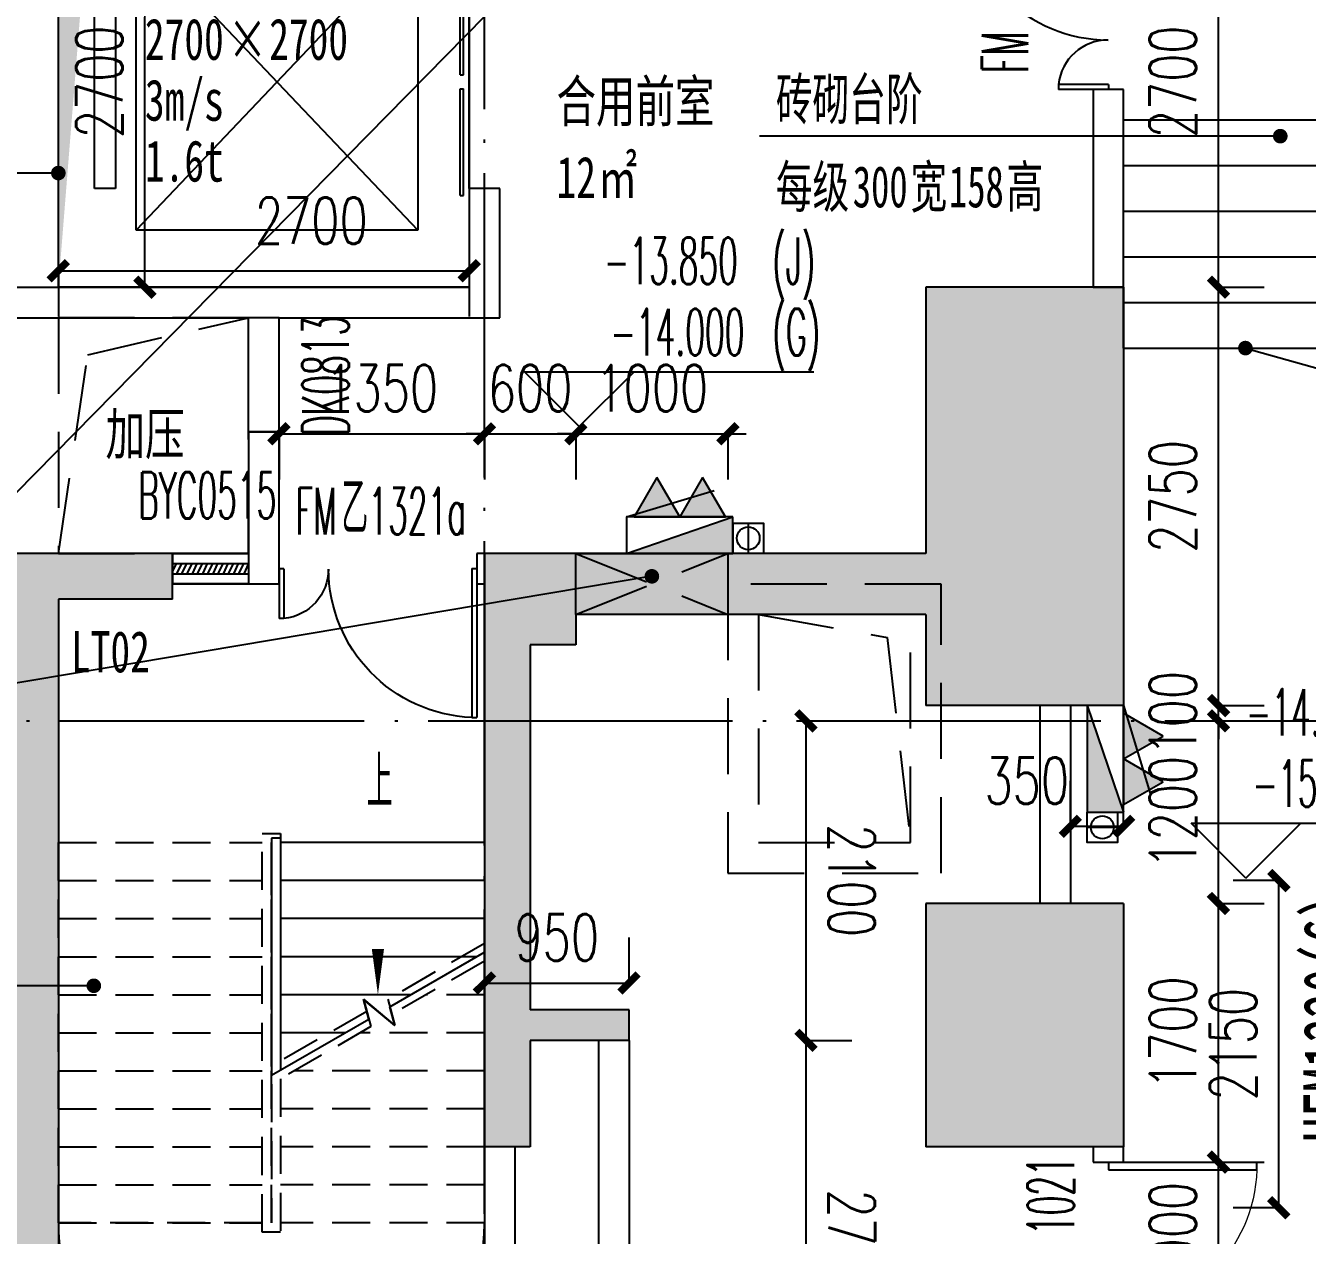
# Model space of a CAD drawing. Header units: millimetres. Extents: x 12325263 to 13848842, y -1463133 to 573208.
# Drawn here: x 12588182 to 12596604, y -1371068 to -1363117 of the extents above; entities that cross this region are included whole.
import ezdxf

# ---------------------------------------------------------------- set-up
doc = ezdxf.new("R2010")
doc.units = ezdxf.units.MM
doc.header["$LTSCALE"] = 1000
for name, pattern in [('ACAD_ISO02W100', [15, 12, -3]), ('DASH', [0.35, 0.25, -0.1]), ('DASHED', [19.05, 12.7, -6.35]), ('DASHED2', [0.375, 0.25, -0.125]), ('DOTE', [2.42, 2, -0.2, 0.02, -0.2])]:
    doc.linetypes.add(name, pattern=pattern)
for name, color, linetype in [('#s-灭火器', 20, 'Continuous'), ('A-ANNO-DIMS', 83, 'Continuous'), ('A-ANNO-ELEV', 3, 'Continuous'), ('A-ANNO-IDEN', 2, 'Continuous'), ('A-ANNO-SYMB', 3, 'Continuous'), ('A-ANNO-TEXT', 7, 'Continuous'), ('A-AXIS', 16, 'DOTE'), ('A-DOOR', 2, 'Continuous'), ('A-FLOR-EVTR', 2, 'Continuous'), ('A-FLOR-STRS', 2, 'Continuous'), ('A-WALL', 5, 'Continuous'), ('A-WALL-PATT', 8, 'Continuous'), ('A_WALL(防火墙)', 151, 'Continuous'), ('AXIS', 3, 'Continuous'), ('DOOR_FIRE', 1, 'Continuous'), ('DOOR_FIRE_TEXT', 7, 'Continuous'), ('EQUIP_消火栓', 7, 'Continuous'), ('PUB_DIM', 83, 'Continuous'), ('PUB_TEXT', 7, 'Continuous'), ('STAIR', 2, 'Continuous'), ('VPIPE-消防高', 3, 'Continuous'), ('WINDOW', 4, 'Continuous'), ('WINDOW_TEXT', 7, 'Continuous'), ('人防墙', 6, 'Continuous'), ('人防门编号', 73, 'Continuous'), ('建筑-楼板开洞', 251, 'Continuous'), ('投影线', 6, 'ACAD_ISO02W100'), ('水条件', 1, 'Continuous')]:
    doc.layers.add(name, color=color, linetype=linetype)
doc.styles.add('_TCH_DIM', font='SIMPLEX.shx', dxfattribs={"width": 0.7, "bigfont": 'GBCBIG.shx'})
doc.styles.add('_TCH_DIM_T3', font='SIMPLEX.shx', dxfattribs={"width": 0.705882, "bigfont": 'GBCBIG.shx'})
doc.styles.add('_TCH_WINDOW', font='SIMPLEX', dxfattribs={"width": 0.7, "height": 3.5, "bigfont": 'GBCBIG'})
doc.styles.add('TITXV', font='', dxfattribs={"width": 0.7})
doc.styles.add('宋体', font='', dxfattribs={"width": 0.65})
doc.styles.add('标注宋体', font='', dxfattribs={"width": 0.6})
doc.styles.get('TITXV').set_extended_font_data('SimSun')
doc.styles.get('宋体').set_extended_font_data('SimSun')
doc.styles.get('标注宋体').set_extended_font_data('NSimSun')
doc.dimstyles.new('_TCH_ARCH&&120', dxfattribs={"dimtxt": 306, "dimasz": 120, "dimexe": 300, "dimexo": 360, "dimgap": 147, "dimtad": 1, "dimdec": 0, "dimzin": 0, "dimdsep": 46, "dimtxsty": '_TCH_DIM_T3', "dimblk": 'ARCHTICK', "dimcen": 0.09, "dimclrt": 7, "dimazin": 2, "dimtfac": 1, "dimtdec": 0, "dimtix": 1, "dimtmove": 2, "dimatfit": 3, "dimfxl": 1, "dimfxlon": 1, "dimtolj": 1, "dimtzin": 0, "dimarcsym": 0})

# ---------------------------------------------------------------- blocks, each defined once
blk = doc.blocks.new('asdgafgf20230228-rf3')
at = {"layer": '人防门编号', "style": '标注宋体', "width": 0.6}
blk.add_text('HFM1320(6)', height=400, rotation=89.99849, dxfattribs=at).set_placement((54000, -10119.1))
blk = doc.blocks.new('asdgadfg')
at = {"layer": 'A-WALL-PATT'}
for points in [[(-10200, 21050), (-10200, 19300), (-9766.7, 19166.7), (-8900, 19300), (-8900, 21050)], [(-15900, 19000), (-17150, 19300), (-17150, 9050), (-15900, 10250)], [(-15149.7, 19300), (-17150, 19300), (-15900, 19000), (-15149.7, 19000)], [(-12800, 18700), (-13100, 19300), (-13100, 16300), (-12900, 16233.3), (-12800, 16300)], [(-12500, 18700), (-12500, 19300), (-13100, 19300), (-12800, 18700)], [(-9766.7, 19166.7), (-10200, 19300), (-12500, 19300), (-12500, 18900), (-10200, 18900)], [(-9766.7, 19166.7), (-10200, 18900), (-10200, 18300), (-8900, 18300), (-8900, 19300)], [(-10200, 17000), (-10200, 15400), (-8900, 15400), (-8900, 17000)], [(-12900, 16233.3), (-13100, 16300), (-13100, 15400), (-12800, 15400), (-12800, 16100)], [(-12149.7, 16300), (-12800, 16300), (-12900, 16233.3), (-12800, 16100), (-12149.7, 16100)]]:
    blk.add_hatch(color=256, dxfattribs=at).paths.add_polyline_path(points)
at = {"layer": 'A-WALL'}
for p, q in [((-10200, 21050), (-10200, 19300)), ((-8900, 21050), (-10200, 21050)), ((-8900, 21050), (-8900, 19300)), ((-15149.7, 19300), (-17150, 19300)), ((-15149.7, 19000), (-15149.7, 19300)), ((-13100, 19300), (-13100, 16300)), ((-12500, 19300), (-13100, 19300)), ((-10200, 19300), (-12500, 19300)), ((-8900, 19300), (-8900, 18300)), ((-15900, 19000), (-15900, 10250)), ((-15149.7, 19000), (-15900, 19000)), ((-10200, 18900), (-12500, 18900)), ((-12500, 18900), (-12500, 18700)), ((-10200, 18900), (-10200, 18300)), ((-12800, 18700), (-12800, 16300)), ((-12500, 18700), (-12800, 18700)), ((-8900, 18300), (-10200, 18300)), ((-10200, 17000), (-10200, 15400)), ((-8900, 17000), (-10200, 17000)), ((-8900, 17000), (-8900, 15400)), ((-13100, 16300), (-13100, 15400)), ((-12149.7, 16300), (-12800, 16300)), ((-12149.7, 16100), (-12149.7, 16300)), ((-12149.7, 16100), (-12800, 16100)), ((-12800, 16100), (-12800, 15400)), ((-12800, 15400), (-13100, 15400)), ((-8900, 15400), (-10200, 15400))]:
    blk.add_line(p, q, dxfattribs=at)
blk = doc.blocks.new('_ArchTick')
at = {"color": 0, "linetype": 'ByBlock', "const_width": 0.4}
blk.add_lwpolyline([(-0.5, -0.5), (0.5, 0.5)], dxfattribs=at)
blk = doc.blocks.new('*D5327')
at = {"layer": 'A-ANNO-DIMS', "color": 0, "lineweight": -2, "transparency": 16777216}
for p, q in [((-1794.4, 375), (-1493.4, 375)), ((-1793.4, -2325), (-1793.4, 375)), ((-1794.4, -2325), (-1493.4, -2325))]:
    blk.add_line(p, q, dxfattribs=at)
at = {"layer": 'Defpoints', "color": 0, "transparency": 16777216}
for p in [(-2362.5, 375), (-1793.4, 375), (-2362.5, -2325)]:
    blk.add_point(p, dxfattribs=at)
at = {"layer": 'A-ANNO-DIMS', "color": 0, "lineweight": -2, "transparency": 16777216, "xscale": 120, "yscale": 120, "zscale": 120}
for p, rotation in [((-1793.4, 375), 90), ((-1793.4, -2325), 270)]:
    blk.add_blockref('_ArchTick', p, dxfattribs=dict(at, rotation=rotation))
at = {"layer": 'A-ANNO-DIMS', "color": 7, "transparency": 16777216, "insert": (-2093.4, -975), "char_height": 306, "attachment_point": 5, "rotation": 90, "style": '_TCH_DIM_T3'}
blk.add_mtext('\\A1;2700', dxfattribs=at)
blk = doc.blocks.new('*D5328')
at = {"layer": 'A-ANNO-DIMS', "color": 0, "lineweight": -2, "transparency": 16777216}
for p, q in [((-2362.5, -2216.1), (-2362.5, -2517.1)), ((-2362.5, -2217.1), (337.5, -2217.1)), ((337.5, -2216.1), (337.5, -2517.1))]:
    blk.add_line(p, q, dxfattribs=at)
at = {"layer": 'Defpoints', "color": 0, "transparency": 16777216}
for p in [(-2362.5, -1724.9), (337.5, -1724.9), (337.5, -2217.1)]:
    blk.add_point(p, dxfattribs=at)
at = {"layer": 'A-ANNO-DIMS', "color": 0, "lineweight": -2, "transparency": 16777216, "xscale": 120, "yscale": 120, "zscale": 120, "rotation": 180}
blk.add_blockref('_ArchTick', (-2362.5, -2217.1), dxfattribs=at)
at = {"layer": 'A-ANNO-DIMS', "color": 0, "lineweight": -2, "transparency": 16777216, "xscale": 120, "yscale": 120, "zscale": 120}
blk.add_blockref('_ArchTick', (337.5, -2217.1), dxfattribs=at)
at = {"layer": 'A-ANNO-DIMS', "color": 7, "transparency": 16777216, "insert": (-700.3, -1887.1), "char_height": 306, "attachment_point": 5, "style": '_TCH_DIM_T3'}
blk.add_mtext('\\A1;2700', dxfattribs=at)
blk = doc.blocks.new('灭火器')
at = {"layer": '#s-灭火器', "ltscale": 1000}
for points in [[(292444.1, 59706.6), (292144.1, 59706.6), (292294.1, 59446.8)], [(292744.1, 59706.6), (292444.1, 59706.6), (292594.1, 59446.8)]]:
    blk.add_hatch(color=256, dxfattribs=at).paths.add_polyline_path(points)
for points in [[(292294.1, 59446.8), (292444.1, 59706.6), (292144.1, 59706.6)], [(292594.1, 59446.8), (292744.1, 59706.6), (292444.1, 59706.6)]]:
    blk.add_lwpolyline(points, close=True, dxfattribs=at)
blk = doc.blocks.new('$TWTSYS$00000508')
for p, q in [((-0.5, 0.5), (0.324, 1.224)), ((-0.5, 0.5), (-0.5, -0.5)), ((-0.5, -0.5), (0.5, 0.5)), ((0.5, 0.5), (-0.5, 0.5)), ((0.5, -0.5), (0.5, 0.5)), ((-0.5, -0.5), (0.5, -0.5))]:
    blk.add_line(p, q)
blk.add_solid([(0.5, -0.5), (0.5, 0.5), (-0.5, -0.5)])
blk = doc.blocks.new('消火栓')
at = {"layer": '#s-灭火器', "rotation": 180.0000000000001}
blk.add_blockref('灭火器', (12864422.1, 734931.8), dxfattribs=at)
at = {"layer": 'EQUIP_消火栓', "xscale": 700, "yscale": 240, "zscale": 700}
blk.add_blockref('$TWTSYS$00000508', (12571977.9, 675105.2), dxfattribs=at)
blk = doc.blocks.new('管位')
at = {"layer": '水条件'}
blk.add_line((12573126, 675360.4), (12573126, 675160.4), dxfattribs=at)
blk.add_lwpolyline([(12573026, 675360.4), (12573226, 675360.4), (12573226, 675160.4), (12573026, 675160.4)], close=True, dxfattribs=at)
blk = doc.blocks.new('asdfsadfasdfsa')
at = {"layer": 'VPIPE-消防高'}
for centre in [(34733.2, -11050), (37060, -12950)]:
    blk.add_circle(centre, 75, dxfattribs=at)
blk.add_blockref('消火栓', (-12537694.8, -686135.2))
at = {"rotation": 270}
blk.add_blockref('消火栓', (-638025.2, 12559477.9), dxfattribs=at)
at = {"layer": '水条件'}
blk.add_blockref('管位', (-12538392.8, -686310.4), dxfattribs=at)
blk.add_blockref('管位', (-12538392.8, -686310.4), dxfattribs=at)
blk.add_blockref('管位', (-12538392.8, -686310.4), dxfattribs=at)
blk.add_blockref('管位', (-12538392.8, -686310.4), dxfattribs=at)
blk.add_blockref('管位', (-12538392.8, -686310.4), dxfattribs=at)
blk.add_blockref('管位', (-12538392.8, -686310.4), dxfattribs=at)
at = {"layer": '水条件', "rotation": 270}
blk.add_blockref('管位', (-638200.4, 12560176), dxfattribs=at)
blk.add_blockref('管位', (-638200.4, 12560176), dxfattribs=at)
blk.add_blockref('管位', (-638200.4, 12560176), dxfattribs=at)
blk.add_blockref('管位', (-638200.4, 12560176), dxfattribs=at)
blk.add_blockref('管位', (-638200.4, 12560176), dxfattribs=at)
blk.add_blockref('管位', (-638200.4, 12560176), dxfattribs=at)
blk = doc.blocks.new('agadgsgh')
at = {"layer": '投影线', "linetype": 'DASHED2', "ltscale": 2}
for points in [[(19899.7, -66400.4), (19899.7, -64500.4), (18499.7, -64500.4), (18499.7, -66400.4)], [(19699.7, -66200.4), (19699.7, -64700.4), (18699.7, -64700.4), (18699.7, -66200.4)]]:
    blk.add_lwpolyline(points, close=True, dxfattribs=at)
blk.add_lwpolyline([(18699.7, -64700.4), (19546.9, -64851.7), (19699.7, -66200.4)], dxfattribs=at)
blk = doc.blocks.new('qlzw')
at = {"layer": 'A-AXIS'}
for p, q in [((12457766.8, 979489.8), (12457766.8, 1082089.8)), ((12411416.8, 1014189.8), (12486866.8, 1014189.8))]:
    blk.add_line(p, q, dxfattribs=at)
blk = doc.blocks.new('*D2280')
at = {"layer": 'A-ANNO-DIMS', "color": 0, "lineweight": -2, "transparency": 16777216}
for p, q in [((12596417.4, -1368736.8), (12596116.4, -1368736.8)), ((12596416.4, -1370886.8), (12596416.4, -1368736.8)), ((12596417.4, -1370886.8), (12596116.4, -1370886.8))]:
    blk.add_line(p, q, dxfattribs=at)
at = {"layer": 'Defpoints', "color": 0, "transparency": 16777216}
for p in [(12596416.4, -1368736.8), (12596996.8, -1368736.8), (12596996.8, -1370886.8)]:
    blk.add_point(p, dxfattribs=at)
at = {"layer": 'A-ANNO-DIMS', "color": 0, "lineweight": -2, "transparency": 16777216, "xscale": 120, "yscale": 120, "zscale": 120}
for p, rotation in [((12596416.4, -1368736.8), 90), ((12596416.4, -1370886.8), 270)]:
    blk.add_blockref('_ArchTick', p, dxfattribs=dict(at, rotation=rotation))
at = {"layer": 'A-ANNO-DIMS', "color": 7, "transparency": 16777216, "insert": (12596116.4, -1369811.8), "char_height": 306, "attachment_point": 5, "rotation": 90, "style": '_TCH_DIM_T3'}
blk.add_mtext('\\A1;2150', dxfattribs=at)
blk = doc.blocks.new('*D3333')
at = {"layer": 'A-ANNO-DIMS', "color": 0, "lineweight": -2, "transparency": 16777216}
for p, q in [((12591196.8, -1369411), (12591196.8, -1369110)), ((12592146.8, -1369411), (12592146.8, -1369110)), ((12591196.8, -1369410), (12592146.8, -1369410))]:
    blk.add_line(p, q, dxfattribs=at)
at = {"layer": 'Defpoints', "color": 0, "transparency": 16777216}
for p in [(12592146.8, -1369410), (12591196.8, -1370486.8), (12592146.8, -1370486.8)]:
    blk.add_point(p, dxfattribs=at)
at = {"layer": 'A-ANNO-DIMS', "color": 0, "lineweight": -2, "transparency": 16777216, "xscale": 120, "yscale": 120, "zscale": 120, "rotation": 180}
blk.add_blockref('_ArchTick', (12591196.8, -1369410), dxfattribs=at)
at = {"layer": 'A-ANNO-DIMS', "color": 0, "lineweight": -2, "transparency": 16777216, "xscale": 120, "yscale": 120, "zscale": 120}
blk.add_blockref('_ArchTick', (12592146.8, -1369410), dxfattribs=at)
at = {"layer": 'A-ANNO-DIMS', "color": 7, "transparency": 16777216, "insert": (12591671.8, -1369110), "char_height": 306, "attachment_point": 5, "style": '_TCH_DIM_T3'}
blk.add_mtext('\\A1;950', dxfattribs=at)
blk = doc.blocks.new('*D3334')
at = {"layer": 'A-ANNO-DIMS', "color": 0, "lineweight": -2, "transparency": 16777216}
for p, q in [((12593308.7, -1367686.8), (12593609.7, -1367686.8)), ((12593309.9, -1369786.7), (12593309.7, -1367686.8)), ((12593308.9, -1369786.7), (12593609.9, -1369786.7))]:
    blk.add_line(p, q, dxfattribs=at)
at = {"layer": 'Defpoints', "color": 0, "transparency": 16777216}
for p in [(12592146.6, -1367686.9), (12593309.7, -1367686.8), (12592146.8, -1369786.8)]:
    blk.add_point(p, dxfattribs=at)
at = {"layer": 'A-ANNO-DIMS', "color": 0, "lineweight": -2, "transparency": 16777216, "xscale": 120, "yscale": 120, "zscale": 120}
for p, rotation in [((12593309.7, -1367686.8), 90.00527191770107), ((12593309.9, -1369786.7), 270.0052719177011)]:
    blk.add_blockref('_ArchTick', p, dxfattribs=dict(at, rotation=rotation))
at = {"layer": 'A-ANNO-DIMS', "color": 7, "transparency": 16777216, "insert": (12593609.8, -1368736.7), "char_height": 306, "attachment_point": 5, "rotation": 270.00527, "style": '_TCH_DIM_T3'}
blk.add_mtext('\\A1;2100', dxfattribs=at)
blk = doc.blocks.new('*D3335')
at = {"layer": 'A-ANNO-DIMS', "color": 0, "lineweight": -2, "transparency": 16777216}
for p, q in [((12593308.9, -1369786.7), (12593609.9, -1369786.7)), ((12593310.1, -1372486.7), (12593309.9, -1369786.7)), ((12593309.1, -1372486.7), (12593610.1, -1372486.7))]:
    blk.add_line(p, q, dxfattribs=at)
at = {"layer": 'Defpoints', "color": 0, "transparency": 16777216}
for p in [(12592146.8, -1369786.8), (12593309.9, -1369786.7), (12592147.1, -1372486.8)]:
    blk.add_point(p, dxfattribs=at)
at = {"layer": 'A-ANNO-DIMS', "color": 0, "lineweight": -2, "transparency": 16777216, "xscale": 120, "yscale": 120, "zscale": 120}
for p, rotation in [((12593309.9, -1369786.7), 90.00527191770229), ((12593310.1, -1372486.7), 270.0052719177023)]:
    blk.add_blockref('_ArchTick', p, dxfattribs=dict(at, rotation=rotation))
at = {"layer": 'A-ANNO-DIMS', "color": 7, "transparency": 16777216, "insert": (12593610, -1371136.7), "char_height": 306, "attachment_point": 5, "rotation": 270.00527, "style": '_TCH_DIM_T3'}
blk.add_mtext('\\A1;2700', dxfattribs=at)
blk = doc.blocks.new('*D3362')
at = {"layer": 'A-ANNO-DIMS', "color": 0, "lineweight": -2, "transparency": 16777216}
for p, q in [((12589846.8, -1365799), (12589846.8, -1366100)), ((12589846.8, -1365800), (12591196.8, -1365800)), ((12591196.8, -1365799), (12591196.8, -1366100))]:
    blk.add_line(p, q, dxfattribs=at)
at = {"layer": 'Defpoints', "color": 0, "transparency": 16777216}
for p in [(12589846.8, -1365036.8), (12591196.8, -1365036.8), (12591196.8, -1365800)]:
    blk.add_point(p, dxfattribs=at)
at = {"layer": 'A-ANNO-DIMS', "color": 0, "lineweight": -2, "transparency": 16777216, "xscale": 120, "yscale": 120, "zscale": 120, "rotation": 180}
blk.add_blockref('_ArchTick', (12589846.8, -1365800), dxfattribs=at)
at = {"layer": 'A-ANNO-DIMS', "color": 0, "lineweight": -2, "transparency": 16777216, "xscale": 120, "yscale": 120, "zscale": 120}
blk.add_blockref('_ArchTick', (12591196.8, -1365800), dxfattribs=at)
at = {"layer": 'A-ANNO-DIMS', "color": 7, "transparency": 16777216, "insert": (12590521.8, -1365500), "char_height": 306, "attachment_point": 5, "style": '_TCH_DIM_T3'}
blk.add_mtext('\\A1;1350', dxfattribs=at)
blk = doc.blocks.new('*D3363')
at = {"layer": 'A-ANNO-DIMS', "color": 0, "lineweight": -2, "transparency": 16777216}
for p, q in [((12591196.8, -1365800), (12591076.8, -1365800)), ((12591196.8, -1365799), (12591196.8, -1366100)), ((12591196.8, -1365800), (12591796.8, -1365800)), ((12591796.8, -1365799), (12591796.8, -1366100)), ((12591796.8, -1365800), (12591916.8, -1365800))]:
    blk.add_line(p, q, dxfattribs=at)
at = {"layer": 'Defpoints', "color": 0, "transparency": 16777216}
for p in [(12591196.8, -1365036.8), (12591796.8, -1365036.8), (12591796.8, -1365800)]:
    blk.add_point(p, dxfattribs=at)
at = {"layer": 'A-ANNO-DIMS', "color": 0, "lineweight": -2, "transparency": 16777216, "xscale": 120, "yscale": 120, "zscale": 120}
blk.add_blockref('_ArchTick', (12591196.8, -1365800), dxfattribs=at)
at = {"layer": 'A-ANNO-DIMS', "color": 0, "lineweight": -2, "transparency": 16777216, "xscale": 120, "yscale": 120, "zscale": 120, "rotation": 180}
blk.add_blockref('_ArchTick', (12591796.8, -1365800), dxfattribs=at)
at = {"layer": 'A-ANNO-DIMS', "color": 7, "transparency": 16777216, "insert": (12591496.8, -1365500), "char_height": 306, "attachment_point": 5, "style": '_TCH_DIM_T3'}
blk.add_mtext('\\A1;600', dxfattribs=at)
blk = doc.blocks.new('*D3364')
at = {"layer": 'A-ANNO-DIMS', "color": 0, "lineweight": -2, "transparency": 16777216}
for p, q in [((12591796.8, -1365800), (12591676.8, -1365800)), ((12591796.8, -1365799), (12591796.8, -1366100)), ((12591796.8, -1365800), (12592796.8, -1365800)), ((12592796.8, -1365799), (12592796.8, -1366100)), ((12592796.8, -1365800), (12592916.8, -1365800))]:
    blk.add_line(p, q, dxfattribs=at)
at = {"layer": 'Defpoints', "color": 0, "transparency": 16777216}
for p in [(12591796.8, -1365036.8), (12592796.8, -1365036.8), (12592796.8, -1365800)]:
    blk.add_point(p, dxfattribs=at)
at = {"layer": 'A-ANNO-DIMS', "color": 0, "lineweight": -2, "transparency": 16777216, "xscale": 120, "yscale": 120, "zscale": 120}
blk.add_blockref('_ArchTick', (12591796.8, -1365800), dxfattribs=at)
at = {"layer": 'A-ANNO-DIMS', "color": 0, "lineweight": -2, "transparency": 16777216, "xscale": 120, "yscale": 120, "zscale": 120, "rotation": 180}
blk.add_blockref('_ArchTick', (12592796.8, -1365800), dxfattribs=at)
at = {"layer": 'A-ANNO-DIMS', "color": 7, "transparency": 16777216, "insert": (12592296.8, -1365500), "char_height": 306, "attachment_point": 5, "style": '_TCH_DIM_T3'}
blk.add_mtext('\\A1;1000', dxfattribs=at)
blk = doc.blocks.new('*D3570')
at = {"layer": 'Defpoints', "color": 0, "transparency": 16777216}
for p in [(12595396.8, -1368380), (12595046.8, -1368886.8), (12595396.8, -1368886.8)]:
    blk.add_point(p, dxfattribs=at)
at = {"layer": 'PUB_DIM', "color": 0, "lineweight": -2, "transparency": 16777216}
for p, q in [((12595046.8, -1368381), (12595046.8, -1368080)), ((12595396.8, -1368381), (12595396.8, -1368080)), ((12595046.8, -1368380), (12595396.8, -1368380))]:
    blk.add_line(p, q, dxfattribs=at)
at = {"layer": 'PUB_DIM', "color": 0, "lineweight": -2, "transparency": 16777216, "xscale": 120, "yscale": 120, "zscale": 120, "rotation": 180}
blk.add_blockref('_ArchTick', (12595046.8, -1368380), dxfattribs=at)
at = {"layer": 'PUB_DIM', "color": 0, "lineweight": -2, "transparency": 16777216, "xscale": 120, "yscale": 120, "zscale": 120}
blk.add_blockref('_ArchTick', (12595396.8, -1368380), dxfattribs=at)
at = {"layer": 'PUB_DIM', "color": 7, "transparency": 16777216, "insert": (12594760, -1368080), "char_height": 306, "attachment_point": 5, "style": '_TCH_DIM_T3'}
blk.add_mtext('\\A1;350', dxfattribs=at)
blk = doc.blocks.new('*D3600')
at = {"layer": 'Defpoints', "color": 0, "transparency": 16777216}
for p in [(12595296.8, -1370586.8), (12596020, -1370586.8), (12595296.8, -1371586.8)]:
    blk.add_point(p, dxfattribs=at)
at = {"layer": 'PUB_DIM', "color": 0, "lineweight": -2, "transparency": 16777216}
for p, q in [((12596020, -1370586.8), (12596020, -1370466.8)), ((12596019, -1370586.8), (12596320, -1370586.8)), ((12596020, -1371586.8), (12596020, -1370586.8)), ((12596019, -1371586.8), (12596320, -1371586.8)), ((12596020, -1371586.8), (12596020, -1371706.8))]:
    blk.add_line(p, q, dxfattribs=at)
at = {"layer": 'PUB_DIM', "color": 0, "lineweight": -2, "transparency": 16777216, "xscale": 120, "yscale": 120, "zscale": 120}
for p, rotation in [((12596020, -1370586.8), 270), ((12596020, -1371586.8), 90)]:
    blk.add_blockref('_ArchTick', p, dxfattribs=dict(at, rotation=rotation))
at = {"layer": 'PUB_DIM', "color": 7, "transparency": 16777216, "insert": (12595720, -1371086.8), "char_height": 306, "attachment_point": 5, "rotation": 90, "style": '_TCH_DIM_T3'}
blk.add_mtext('\\A1;1000', dxfattribs=at)
blk = doc.blocks.new('*D3601')
at = {"layer": 'Defpoints', "color": 0, "transparency": 16777216}
for p in [(12595296.8, -1368886.8), (12596020, -1368886.8), (12595296.8, -1370586.8)]:
    blk.add_point(p, dxfattribs=at)
at = {"layer": 'PUB_DIM', "color": 0, "lineweight": -2, "transparency": 16777216}
for p, q in [((12596019, -1368886.8), (12596320, -1368886.8)), ((12596020, -1370586.8), (12596020, -1368886.8)), ((12596019, -1370586.8), (12596320, -1370586.8))]:
    blk.add_line(p, q, dxfattribs=at)
at = {"layer": 'PUB_DIM', "color": 0, "lineweight": -2, "transparency": 16777216, "xscale": 120, "yscale": 120, "zscale": 120}
for p, rotation in [((12596020, -1368886.8), 90), ((12596020, -1370586.8), 270)]:
    blk.add_blockref('_ArchTick', p, dxfattribs=dict(at, rotation=rotation))
at = {"layer": 'PUB_DIM', "color": 7, "transparency": 16777216, "insert": (12595720, -1369736.8), "char_height": 306, "attachment_point": 5, "rotation": 90, "style": '_TCH_DIM_T3'}
blk.add_mtext('\\A1;1700', dxfattribs=at)
blk = doc.blocks.new('*D3602')
at = {"layer": 'Defpoints', "color": 0, "transparency": 16777216}
for p in [(12595296.8, -1367686.8), (12596020, -1367686.8), (12595296.8, -1368886.8)]:
    blk.add_point(p, dxfattribs=at)
at = {"layer": 'PUB_DIM', "color": 0, "lineweight": -2, "transparency": 16777216}
for p, q in [((12596019, -1367686.8), (12596320, -1367686.8)), ((12596020, -1368886.8), (12596020, -1367686.8)), ((12596019, -1368886.8), (12596320, -1368886.8))]:
    blk.add_line(p, q, dxfattribs=at)
at = {"layer": 'PUB_DIM', "color": 0, "lineweight": -2, "transparency": 16777216, "xscale": 120, "yscale": 120, "zscale": 120}
for p, rotation in [((12596020, -1367686.8), 90), ((12596020, -1368886.8), 270)]:
    blk.add_blockref('_ArchTick', p, dxfattribs=dict(at, rotation=rotation))
at = {"layer": 'PUB_DIM', "color": 7, "transparency": 16777216, "insert": (12595720, -1368286.8), "char_height": 306, "attachment_point": 5, "rotation": 90, "style": '_TCH_DIM_T3'}
blk.add_mtext('\\A1;1200', dxfattribs=at)
blk = doc.blocks.new('*D3603')
at = {"layer": 'Defpoints', "color": 0, "transparency": 16777216}
for p in [(12595296.8, -1367586.8), (12596020, -1367586.8), (12595296.8, -1367686.8)]:
    blk.add_point(p, dxfattribs=at)
at = {"layer": 'PUB_DIM', "color": 0, "lineweight": -2, "transparency": 16777216}
for p, q in [((12596020, -1367586.8), (12596020, -1367466.8)), ((12596019, -1367586.8), (12596320, -1367586.8)), ((12596020, -1367686.8), (12596020, -1367586.8)), ((12596019, -1367686.8), (12596320, -1367686.8)), ((12596020, -1367686.8), (12596020, -1367806.8))]:
    blk.add_line(p, q, dxfattribs=at)
at = {"layer": 'PUB_DIM', "color": 0, "lineweight": -2, "transparency": 16777216, "xscale": 120, "yscale": 120, "zscale": 120}
for p, rotation in [((12596020, -1367586.8), 270), ((12596020, -1367686.8), 90)]:
    blk.add_blockref('_ArchTick', p, dxfattribs=dict(at, rotation=rotation))
at = {"layer": 'PUB_DIM', "color": 7, "transparency": 16777216, "insert": (12595720, -1367636.8), "char_height": 306, "attachment_point": 5, "rotation": 90, "style": '_TCH_DIM_T3'}
blk.add_mtext('\\A1;100', dxfattribs=at)
blk = doc.blocks.new('*D3604')
at = {"layer": 'Defpoints', "color": 0, "transparency": 16777216}
for p in [(12595296.8, -1364836.8), (12596020, -1364836.8), (12595296.8, -1367586.8)]:
    blk.add_point(p, dxfattribs=at)
at = {"layer": 'PUB_DIM', "color": 0, "lineweight": -2, "transparency": 16777216}
for p, q in [((12596019, -1364836.8), (12596320, -1364836.8)), ((12596020, -1367586.8), (12596020, -1364836.8)), ((12596019, -1367586.8), (12596320, -1367586.8))]:
    blk.add_line(p, q, dxfattribs=at)
at = {"layer": 'PUB_DIM', "color": 0, "lineweight": -2, "transparency": 16777216, "xscale": 120, "yscale": 120, "zscale": 120}
for p, rotation in [((12596020, -1364836.8), 90), ((12596020, -1367586.8), 270)]:
    blk.add_blockref('_ArchTick', p, dxfattribs=dict(at, rotation=rotation))
at = {"layer": 'PUB_DIM', "color": 7, "transparency": 16777216, "insert": (12595720, -1366211.8), "char_height": 306, "attachment_point": 5, "rotation": 90, "style": '_TCH_DIM_T3'}
blk.add_mtext('\\A1;2750', dxfattribs=at)
blk = doc.blocks.new('*D3605')
at = {"layer": 'Defpoints', "color": 0, "transparency": 16777216}
for p in [(12595296.8, -1362136.8), (12596020, -1362136.8), (12595296.8, -1364836.8)]:
    blk.add_point(p, dxfattribs=at)
at = {"layer": 'PUB_DIM', "color": 0, "lineweight": -2, "transparency": 16777216}
for p, q in [((12596019, -1362136.8), (12596320, -1362136.8)), ((12596020, -1364836.8), (12596020, -1362136.8)), ((12596019, -1364836.8), (12596320, -1364836.8))]:
    blk.add_line(p, q, dxfattribs=at)
at = {"layer": 'PUB_DIM', "color": 0, "lineweight": -2, "transparency": 16777216, "xscale": 120, "yscale": 120, "zscale": 120}
for p, rotation in [((12596020, -1362136.8), 90), ((12596020, -1364836.8), 270)]:
    blk.add_blockref('_ArchTick', p, dxfattribs=dict(at, rotation=rotation))
at = {"layer": 'PUB_DIM', "color": 7, "transparency": 16777216, "insert": (12595720, -1363486.8), "char_height": 306, "attachment_point": 5, "rotation": 90, "style": '_TCH_DIM_T3'}
blk.add_mtext('\\A1;2700', dxfattribs=at)
blk = doc.blocks.new('$DORLIB2D$00000127')
at = {"color": 0}
for points in [[(-0.5333, 0.7949), (-0.5333, 0.6904)], [(-0.0333, 0.7949), (-0.5333, 0.7949)], [(-0.0333, 0.7949), (-0.0333, 0.6904)], [(0.5333, 0.7949), (0.0333, 0.7949)], [(0.0333, 0.7949), (0.0333, 0.6904)], [(0.5333, 0.7949), (0.5333, 0.6904)], [(-0.0333, 0.6904), (-0.5333, 0.6904)], [(0.5333, 0.6904), (0.0333, 0.6904)], [(0.5, 0.5), (-0.5, 0.5)]]:
    blk.add_lwpolyline(points, dxfattribs=at)
blk = doc.blocks.new('$DorLib2D$00000001')
for p, q in [((0.45, 0.975), (0.5, 0.975)), ((0.45, 0), (0.45, 0.975)), ((0.5, 0), (0.5, 0.975)), ((0.5, 0), (0.45, 0))]:
    blk.add_line(p, q)
at = {"lineweight": 13}
blk.add_arc((0.475, 0), 0.975, 91.46928, 180, dxfattribs=at)
blk = doc.blocks.new('$DorLib2D$00000225')
at = {"color": 0}
for p, q in [((0.475, -0.0014), (0.475, 0.7521)), ((0.475, 0.7521), (0.5, 0.7521)), ((0.5, -0.0014), (0.5, 0.7521)), ((-0.5, 0), (-0.5, 0.252)), ((-0.475, 0.252), (-0.5, 0.252)), ((-0.475, 0), (-0.475, 0.252)), ((-0.475, 0), (-0.5, 0)), ((0.475, -0.0014), (0.5, -0.0014))]:
    blk.add_line(p, q, dxfattribs=at)
for centre, radius, start, end in [((0.5046, -0.0019), 0.7546, 92.24927, 179.72377), ((-0.5008, 0.0026), 0.2508, 359.78987, 84.09744)]:
    blk.add_arc(centre, radius, start, end, dxfattribs=at)
blk = doc.blocks.new('$WINLIB2D$00000039')
at = {"color": 0}
for points in [[(-0.5, 0.5), (-0.5, -0.5)], [(0.5, 0.5), (-0.5, 0.5)], [(0.5, -0.5), (0.5, 0.5)], [(-0.5, 0.167), (0.5, 0.167)], [(-0.452, -0.167), (-0.5, 0.084)], [(-0.384, -0.167), (-0.448, 0.167)], [(-0.316, -0.167), (-0.38, 0.167)], [(-0.248, -0.167), (-0.312, 0.167)], [(-0.18, -0.167), (-0.244, 0.167)], [(-0.112, -0.167), (-0.176, 0.167)], [(-0.044, -0.167), (-0.108, 0.167)], [(0.024, -0.167), (-0.04, 0.167)], [(0.092, -0.167), (0.028, 0.167)], [(0.16, -0.167), (0.096, 0.167)], [(0.228, -0.167), (0.164, 0.167)], [(0.296, -0.167), (0.232, 0.167)], [(0.364, -0.167), (0.3, 0.167)], [(0.432, -0.167), (0.368, 0.167)], [(0.5, -0.167), (0.436, 0.167)], [(-0.5, -0.167), (0.5, -0.167)], [(0.5, -0.5), (-0.5, -0.5)]]:
    blk.add_lwpolyline(points, dxfattribs=at)
blk = doc.blocks.new('asdfasgdg')
at = {"layer": '建筑-楼板开洞'}
h = blk.add_hatch(color=256, dxfattribs=at)
h.dxf.hatch_style = 1
h.paths.add_polyline_path([(-2362.5, -2325), (-2362.5, 375), (337.5, 375), (-2162.5, 175)])
at = {"layer": 'A-FLOR-EVTR'}
for p, q in [((-1850, 0), (0, 0)), ((-1850, -1950), (-1850, 0)), ((-1850, 0), (0, -1950)), ((0, 0), (-1850, -1950)), ((0, 0), (0, -1950)), ((-2125, -275), (-1987.5, -275)), ((-2125, -1675), (-2125, -275)), ((-1987.5, -275), (-1987.5, -1675)), ((-1987.5, -1675), (-2125, -1675)), ((0, -1950), (-1850, -1950))]:
    blk.add_line(p, q, dxfattribs=at)
blk.add_lwpolyline([(-2362.5, -2325), (-2362.5, 375), (337.5, 375), (337.5, -2325)], close=True, dxfattribs=at)
at = {"layer": 'A-ANNO-TEXT', "style": 'TITXV', "width": 0.7}
for s, p in [('DT-AS-1', (-1793.4, -30.5)), ('公寓服务梯', (-1793.4, -430.5)), ('/', (-432.3, -430.5)), ('消防电梯', (-296.2, -430.5)), ('2700', (-1793.4, -830.5)), ('×', (-1248.9, -830.5)), ('2700', (-976.7, -830.5)), ('3m/s', (-1793.4, -1230.5)), ('1.6t', (-1793.4, -1630.5))]:
    blk.add_text(s, height=271.9, dxfattribs=at).set_placement(p)
at = {"layer": 'A-ANNO-DIMS'}
dim = blk.add_aligned_dim(p1=(-2362.5, -2325), p2=(-2362.5, 375), distance=-569.1, dimstyle='_TCH_ARCH&&120', dxfattribs=at)
dim.commit()
dim.dimension.update_dxf_attribs({"geometry": '*D5327', "text_midpoint": (-2093.4, -975)})
dim = blk.add_linear_dim(base=(337.5, -2217.1), p1=(-2362.5, -1724.9), p2=(337.5, -1724.9), angle=360, dimstyle='_TCH_ARCH&&120', dxfattribs=at)
dim.commit()
dim.dimension.update_dxf_attribs({"geometry": '*D5328', "text_midpoint": (-700.3, -1887.1), "dimtype": 161})

msp = doc.modelspace()

# ---------------------------------------------------------------- hatches: boundary and pattern name
at = {"layer": 'A-WALL-PATT'}
h = msp.add_hatch(dxfattribs=at)
h.set_pattern_fill('ANSI37', color=252, scale=400)
h.set_pattern_definition([(45, (0, 0), (-449.012806, 449.012806), []), (135, (0, 0), (-449.012806, -449.012806), [])])
h.paths.add_polyline_path([(12504241.6, -1283958), (12637591.6, -1283958), (12637591.6, -1405608), (12504241.6, -1405608)])
h.paths.add_polyline_path([(12536667.4, -1284257.5), (12508912.2, -1303721.7), (12510476.6, -1305952.6), (12510476.6, -1360683.5), (12523697, -1360697.5), (12523657.2, -1398386.8), (12613949.5, -1398386.7), (12628138.6, -1317575.9), (12611264, -1314613), (12574996.8, -1314613), (12574997.8, -1307236.8), (12568296.8, -1307236.8), (12568296.8, -1310085.9), (12554779.2, -1310084.1)], flags=16)

# ---------------------------------------------------------------- linework, layer by layer
at = {"layer": 'A-ANNO-ELEV'}
for p, q in [((12591820.1, -1365752.5), (12591460.1, -1365392.5)), ((12591460.1, -1365392.5), (12593360.1, -1365392.5)), ((12591820.1, -1365752.5), (12592180.1, -1365392.5)), ((12596200, -1368720), (12595840, -1368360)), ((12595840, -1368360), (12597662.9, -1368360)), ((12596200, -1368720), (12596560, -1368360))]:
    msp.add_line(p, q, dxfattribs=at)
at = {"layer": 'A-ANNO-IDEN'}
for p, q in [((12588396.8, -1364086.3), (12585685, -1364086.3)), ((12588630, -1369428.2), (12585433.8, -1369428.2))]:
    msp.add_line(p, q, dxfattribs=at)
at = {"layer": 'A-ANNO-IDEN', "const_width": 48}
for points in [[(12588420.8, -1364086.3, 1), (12588372.8, -1364086.3, 1)], [(12588654, -1369428.2, 1), (12588606, -1369428.2, 1)]]:
    msp.add_lwpolyline(points, format="xyb", close=True, dxfattribs=at)
at = {"layer": 'A-ANNO-SYMB'}
msp.add_lwpolyline([(12590496.8, -1368361.8, 0, 0, 0), (12590496.8, -1369486.8, 0, 80, 0), (12590496.8, -1369186.8, 0, 0, 0)], format="xyseb", dxfattribs=at)
at = {"layer": 'A-FLOR-STRS'}
for p, q in [((12589796.8, -1368456.8), (12589796.8, -1370015.9)), ((12589856.8, -1368456.8), (12589796.8, -1368456.8)), ((12589796.8, -1368486.8), (12589796.8, -1370015.9)), ((12589856.8, -1368456.8), (12589856.8, -1369981.3)), ((12591196.8, -1368486.8), (12589856.8, -1368486.8)), ((12591196.8, -1368486.8), (12591196.8, -1369207.6)), ((12591196.8, -1368736.8), (12589856.8, -1368736.8)), ((12591196.8, -1368986.8), (12589856.8, -1368986.8)), ((12591146.3, -1369236.8), (12589856.8, -1369236.8)), ((12590574.6, -1369566.9), (12591196.8, -1369207.6)), ((12590713.3, -1369486.8), (12589856.8, -1369486.8)), ((12590436.3, -1369646.7), (12590401.4, -1369516.3)), ((12590401.4, -1369516.3), (12590607.4, -1369689.2)), ((12590607.4, -1369689.2), (12590574.6, -1369566.9)), ((12589796.8, -1370015.9), (12590436.3, -1369646.7)), ((12590280.3, -1369736.8), (12589856.8, -1369736.8))]:
    msp.add_line(p, q, dxfattribs=at)
at = {"layer": 'A-WALL'}
for p, q in [((12595396.8, -1363536.8), (12595196.8, -1363536.8)), ((12595196.8, -1363536.8), (12595196.8, -1364836.8)), ((12595396.8, -1364836.8), (12595396.8, -1363536.8)), ((12591296.8, -1364186.8), (12591096.8, -1364186.8)), ((12591096.8, -1364186.8), (12591096.8, -1364836.8)), ((12591296.8, -1365036.8), (12591296.8, -1364186.8)), ((12587346.8, -1364836.8), (12589746.8, -1364836.8)), ((12589746.8, -1364836.8), (12591096.8, -1364836.8)), ((12595196.8, -1364836.8), (12595396.8, -1364836.8)), ((12587346.8, -1365036.8), (12589646.8, -1365036.8)), ((12589846.8, -1365036.8), (12589646.8, -1365036.8)), ((12589846.8, -1365036.8), (12591296.8, -1365036.8)), ((12589846.8, -1365786.8), (12589646.8, -1365786.8)), ((12589646.8, -1365786.8), (12589646.8, -1366586.8)), ((12589846.8, -1366586.8), (12589846.8, -1365786.8)), ((12589147.1, -1366586.8), (12589646.8, -1366586.8)), ((12589147.1, -1366586.8), (12589147.1, -1366786.8)), ((12589846.8, -1366786.8), (12589846.8, -1366586.8)), ((12589846.8, -1366586.8), (12589846.8, -1366586.8)), ((12591196.8, -1366586.8), (12591146.8, -1366586.8)), ((12591146.8, -1366586.8), (12591146.8, -1366786.8)), ((12591196.8, -1366786.8), (12591196.8, -1366586.8)), ((12589147.1, -1366786.8), (12589746.8, -1366786.8)), ((12589746.8, -1366786.8), (12589846.8, -1366786.8)), ((12591146.8, -1366786.8), (12591196.8, -1366786.8)), ((12594846.8, -1367586.8), (12594846.8, -1368886.8)), ((12595046.8, -1367586.8), (12594846.8, -1367586.8)), ((12595046.8, -1367586.8), (12595046.8, -1368886.8)), ((12595046.8, -1368886.8), (12594846.8, -1368886.8)), ((12591946.8, -1369786.8), (12591946.8, -1372486.8)), ((12592146.8, -1369786.8), (12591946.8, -1369786.8)), ((12592146.8, -1369786.8), (12592146.8, -1372486.8)), ((12591196.8, -1370486.8), (12591196.8, -1371786.8)), ((12591396.8, -1370486.8), (12591196.8, -1370486.8)), ((12591396.8, -1370486.8), (12591396.8, -1371786.8)), ((12595196.8, -1370486.8), (12595196.8, -1370586.8)), ((12595396.8, -1370486.8), (12595196.8, -1370486.8)), ((12595396.8, -1370586.8), (12595396.8, -1370486.8)), ((12595196.8, -1370586.8), (12595396.8, -1370586.8))]:
    msp.add_line(p, q, dxfattribs=at)
at = {"layer": 'AXIS'}
for p, q in [((12592296.8, -1361936.8), (12586646.8, -1367686.8)), ((12594825.9, -1363843.7), (12593003.4, -1363843.7)), ((12596426, -1363843.7), (12594825.9, -1363843.7)), ((12596196.8, -1365236.8), (12597796.8, -1365687.6)), ((12592296.8, -1366736.8), (12586646.8, -1367686.8))]:
    msp.add_line(p, q, dxfattribs=at)
at = {"layer": 'AXIS', "const_width": 48}
for points in [[(12596450, -1363843.7, 1), (12596402, -1363843.7, 1)], [(12596173.7, -1365230.3, 1), (12596219.9, -1365243.3, 1)], [(12592320.5, -1366732.8, 1), (12592273.1, -1366740.8, 1)]]:
    msp.add_lwpolyline(points, format="xyb", close=True, dxfattribs=at)
at = {"layer": 'STAIR'}
for p, q in [((12595396.8, -1365236.8), (12595396.8, -1363736.8)), ((12595396.8, -1363736.8), (12597996.8, -1363736.8)), ((12595396.8, -1364036.8), (12597996.8, -1364036.8)), ((12595396.8, -1364336.8), (12597996.8, -1364336.8)), ((12595396.8, -1364636.8), (12597996.8, -1364636.8)), ((12595396.8, -1364936.8), (12597996.8, -1364936.8)), ((12595396.8, -1365236.8), (12597996.8, -1365236.8))]:
    msp.add_line(p, q, dxfattribs=at)
at = {"layer": 'WINDOW', "linetype": 'DASH'}
for p, q in [((12589846.8, -1365036.8), (12589646.8, -1365036.8)), ((12589646.8, -1365786.8), (12589846.8, -1365786.8))]:
    msp.add_line(p, q, dxfattribs=at)
at = {"layer": 'WINDOW', "linetype": 'DASHED'}
for p, q in [((12589646.8, -1365786.8, 800), (12589646.8, -1365036.8, 800)), ((12589846.8, -1365786.8, 800), (12589846.8, -1365036.8, 800))]:
    msp.add_line(p, q, dxfattribs=at)
at = {"layer": '投影线', "linetype": 'DASHED2', "ltscale": 2}
for p, q in [((12591796.8, -1366986.8), (12592796.8, -1366586.8)), ((12591796.8, -1366586.8), (12592796.8, -1366986.8))]:
    msp.add_line(p, q, dxfattribs=at)
at = {"layer": '投影线', "color": 252, "linetype": 'DASHED2'}
for p, q in [((12588396.8, -1370986.8), (12588396.8, -1368486.8)), ((12588396.8, -1368486.8), (12589736.8, -1368486.8)), ((12589736.8, -1368426.8), (12589856.8, -1368426.8)), ((12589736.8, -1371046.8), (12589736.8, -1368426.8)), ((12589796.8, -1368486.8), (12589796.8, -1369958.2)), ((12589796.8, -1370986.8), (12589796.8, -1368486.8)), ((12589796.8, -1368486.8), (12589796.8, -1368486.8)), ((12589796.8, -1368486.8), (12589796.8, -1369958.2)), ((12589796.8, -1369958.2), (12589796.8, -1368486.8)), ((12589796.8, -1368486.8), (12589796.8, -1368486.8)), ((12589856.8, -1368426.8), (12589856.8, -1369923.6)), ((12591196.8, -1368486.8), (12589856.8, -1368486.8)), ((12591196.8, -1368486.8), (12591196.8, -1369149.9)), ((12588396.8, -1368736.8), (12589736.8, -1368736.8)), ((12591196.8, -1368736.8), (12589856.8, -1368736.8)), ((12588396.8, -1368986.8), (12589736.8, -1368986.8)), ((12591196.8, -1368986.8), (12589856.8, -1368986.8)), ((12591196.8, -1369149.9), (12590561.2, -1369516.9)), ((12588396.8, -1369236.8), (12589736.8, -1369236.8)), ((12591046.3, -1369236.8), (12589856.8, -1369236.8)), ((12591196.8, -1369265.4), (12590588, -1369616.9)), ((12591196.8, -1369265.4), (12591196.8, -1370986.8)), ((12588396.8, -1369486.8), (12589736.8, -1369486.8)), ((12590613.3, -1369486.8), (12589856.8, -1369486.8)), ((12591196.8, -1369486.8), (12590813.3, -1369486.8)), ((12590607.4, -1369689.2), (12590401.4, -1369516.3)), ((12590401.4, -1369516.3), (12590449.7, -1369696.7)), ((12590561.2, -1369516.9), (12590607.4, -1369689.2)), ((12590422.9, -1369596.7), (12589796.8, -1369958.2)), ((12588396.8, -1369736.8), (12589736.8, -1369736.8)), ((12590449.7, -1369696.7), (12589796.8, -1370073.7)), ((12590180.3, -1369736.8), (12589856.8, -1369736.8)), ((12591196.8, -1369736.8), (12590380.3, -1369736.8)), ((12588396.8, -1369986.8), (12589736.8, -1369986.8)), ((12591196.8, -1369986.8), (12589947.3, -1369986.8)), ((12589796.8, -1370073.7), (12589796.8, -1370986.8)), ((12589796.8, -1370073.7), (12589796.8, -1370986.8)), ((12589796.8, -1370986.8), (12589796.8, -1370073.7)), ((12589856.8, -1370039), (12589856.8, -1371046.8)), ((12588396.8, -1370236.8), (12589736.8, -1370236.8)), ((12591196.8, -1370236.8), (12589856.8, -1370236.8)), ((12588396.8, -1370486.8), (12589736.8, -1370486.8)), ((12591196.8, -1370486.8), (12589856.8, -1370486.8)), ((12588396.8, -1370736.8), (12589736.8, -1370736.8)), ((12591196.8, -1370736.8), (12589856.8, -1370736.8)), ((12588396.8, -1370986.8), (12589736.8, -1370986.8)), ((12588396.8, -1370986.8), (12588396.8, -1372286.8)), ((12589736.8, -1370986.8), (12588396.8, -1370986.8)), ((12589796.8, -1370986.8), (12589796.8, -1370986.8)), ((12591196.8, -1370986.8), (12589856.8, -1370986.8)), ((12591196.8, -1370986.8), (12589856.8, -1370986.8)), ((12591196.8, -1372286.8), (12591196.8, -1370986.8)), ((12589856.8, -1371046.8), (12589736.8, -1371046.8))]:
    msp.add_line(p, q, dxfattribs=at)
at = {"layer": '投影线', "linetype": 'DASHED2', "ltscale": 2}
for points in [[(12589646.8, -1365036.8), (12588396.8, -1365036.8), (12588396.8, -1366586.8), (12589646.8, -1366586.8)], [(12591796.8, -1366586.8), (12592796.8, -1366586.8), (12592796.8, -1366986.8), (12591796.8, -1366986.8)]]:
    msp.add_lwpolyline(points, close=True, dxfattribs=at)
msp.add_lwpolyline([(12588396.8, -1366586.8), (12588590, -1365280), (12589646.8, -1365036.8)], dxfattribs=at)
at = {"layer": '投影线', "color": 252, "linetype": 'DASHED2', "ltscale": 2}
msp.add_lwpolyline([(12591196.6, -1370986.8, -0.414214), (12589896.7, -1372286.7), (12589696.7, -1372286.7, -0.414214), (12588396.8, -1370986.8)], format="xyb", dxfattribs=at)

# ---------------------------------------------------------------- block references
for name, p in [('asdgadfg', (12604296.8, -1385886.8)), ('asdfsadfasdfsa', (12558196.8, -1355436.8)), ('agadgsgh', (12574297.1, -1302286.9)), ('asdfasgdg', (12590759.3, -1362511.8))]:
    msp.add_blockref(name, p)
at = {"layer": 'A-DOOR', "xscale": 1400, "yscale": -200, "zscale": 1400, "rotation": 270}
msp.add_blockref('$DORLIB2D$00000127', (12591196.8, -1363486.8), dxfattribs=at)
at = {"layer": 'A_WALL(防火墙)'}
msp.add_blockref('qlzw', (133430, -2381876.5), dxfattribs=at)
at = {"layer": 'DOOR_FIRE', "zscale": 200}
for name, p, xscale, yscale, rotation in [('$DorLib2D$00000225', (12595296.8, -1362886.8), -1300, -1300, 270), ('$DorLib2D$00000225', (12590496.8, -1366686.8), 1300, -1300, 359.999999993499), ('$DorLib2D$00000001', (12595296.8, -1371086.8), -1000, 1000, 270)]:
    msp.add_blockref(name, p, dxfattribs=dict(at, xscale=xscale, yscale=yscale, rotation=rotation))
at = {"layer": 'WINDOW'}
ref = msp.add_blockref('$WINLIB2D$00000039', (12589397.1, -1366686.8), dxfattribs=dict(at, xscale=500, yscale=-200, zscale=200, rotation=359.9999999935048))
ref.add_attrib('A', 'BYC0515', (12588921.9, -1366357.4), dxfattribs={"layer": 'WINDOW_TEXT', "height": 306, "style": '_TCH_DIM', "width": 0.494118})
at = {"layer": '人防墙'}
msp.add_blockref('asdgafgf20230228-rf3', (12542976.8, -1360336.8), dxfattribs=at)

# ---------------------------------------------------------------- texts
at = {"layer": 'A-ANNO-TEXT'}
for s, height, style, width, p in [('合用前室', 271.9, 'TITXV', 0.7, (12591670, -1363750)), ('㎡', 271.9, 'TITXV', 0.7, (12591942.2, -1364250)), ('12', 271.9, 'TITXV', 0.7, (12591670, -1364250)), ('(J)', 306, '_TCH_DIM', 0.494118, (12593087, -1364816.5)), ('-13.850', 306, '_TCH_DIM', 0.494118, (12591980.6, -1364816.5)), ('(G)', 306, '_TCH_DIM', 0.494118, (12593087, -1365284.5)), ('-14.000', 306, '_TCH_DIM', 0.494118, (12592023.8, -1365284.5)), ('加压', 271.9, 'TITXV', 0.7, (12588707.2, -1365937.7)), ('LT02', 271.9, 'TITXV', 0.7, (12588480, -1367368.1)), ('-14.800', 306, '_TCH_DIM', 0.494118, (12596199.4, -1367784)), ('上', 337.6, '_TCH_DIM', 0.7, (12590423.8, -1368256.8)), ('-15.000', 306, '_TCH_DIM', 0.494118, (12596242.6, -1368252))]:
    msp.add_text(s, height=height, dxfattribs=dict(at, style=style, width=width)).set_placement(p)
at = {"layer": 'DOOR_FIRE_TEXT', "style": '_TCH_WINDOW', "width": 0.494118}
for s, p in [('FM', (12594770, -1363428.9)), ('1021', (12595070.9, -1371066.7))]:
    msp.add_text(s, height=306, rotation=90, dxfattribs=at).set_placement(p)
at = {"layer": 'DOOR_FIRE_TEXT', "style": '_TCH_WINDOW'}
for s, height, width, p in [('乙', 347.2, 0.7, (12590257.2, -1366460.9)), ('FM', 306, 0.494118, (12589954.8, -1366460.9)), ('1321a', 306, 0.494118, (12590434.1, -1366460.9))]:
    msp.add_text(s, height=height, dxfattribs=dict(at, width=width)).set_placement(p)
at = {"layer": 'PUB_TEXT', "style": '宋体', "width": 0.65}
for s, p in [('砖砌台阶', (12593111.4, -1363735.7)), ('每级', (12593111.4, -1364311.7)), ('宽', (12593996, -1364311.7)), ('高', (12594627.9, -1364311.7)), ('300', (12593616.9, -1364311.7)), ('158', (12594248.8, -1364311.7))]:
    msp.add_text(s, height=271.9, dxfattribs=at).set_placement(p)
at = {"layer": 'WINDOW_TEXT', "linetype": 'DASHED', "style": '_TCH_WINDOW', "width": 0.494118}
msp.add_text('DK0813', height=306, rotation=90, dxfattribs=at).set_placement((12590305.7, -1365815))

# ---------------------------------------------------------------- dimensions: what is measured, and where the dimension line sits
at = {"layer": 'A-ANNO-DIMS'}
for p1, p2, distance, picture, middle in [((12589846.8, -1365036.8), (12591196.8, -1365036.8), -763.2, '*D3362', (12590521.8, -1365500)), ((12591196.8, -1365036.8), (12591796.8, -1365036.8), -763.2, '*D3363', (12591496.8, -1365500)), ((12591796.8, -1365036.8), (12592796.8, -1365036.8), -763.2, '*D3364', (12592296.8, -1365500)), ((12592146.8, -1369786.8), (12592146.6, -1367686.9), -1163.1, '*D3334', (12593609.8, -1368736.7)), ((12596996.8, -1370886.8), (12596996.8, -1368736.8), 580.4, '*D2280', (12596116.4, -1369811.8)), ((12591196.8, -1370486.8), (12592146.8, -1370486.8), 1076.8, '*D3333', (12591671.8, -1369110)), ((12592147.1, -1372486.8), (12592146.8, -1369786.8), -1163.1, '*D3335', (12593610, -1371136.7))]:
    dim = msp.add_aligned_dim(p1=p1, p2=p2, distance=distance, dimstyle='_TCH_ARCH&&120', dxfattribs=at)
    dim.commit()
    dim.dimension.update_dxf_attribs({"geometry": picture, "text_midpoint": middle})
at = {"layer": 'PUB_DIM'}
for p1, p2, picture, middle in [((12595296.8, -1364836.8), (12595296.8, -1362136.8), '*D3605', (12595720, -1363486.8)), ((12595296.8, -1367586.8), (12595296.8, -1364836.8), '*D3604', (12595720, -1366211.8)), ((12595296.8, -1367686.8), (12595296.8, -1367586.8), '*D3603', (12595720, -1367636.8)), ((12595296.8, -1368886.8), (12595296.8, -1367686.8), '*D3602', (12595720, -1368286.8)), ((12595296.8, -1370586.8), (12595296.8, -1368886.8), '*D3601', (12595720, -1369736.8)), ((12595296.8, -1371586.8), (12595296.8, -1370586.8), '*D3600', (12595720, -1371086.8))]:
    dim = msp.add_aligned_dim(p1=p1, p2=p2, distance=-723.2, dimstyle='_TCH_ARCH&&120', dxfattribs=at)
    dim.commit()
    dim.dimension.update_dxf_attribs({"geometry": picture, "text_midpoint": middle})
dim = msp.add_linear_dim(base=(12595396.8, -1368380), p1=(12595046.8, -1368886.8), p2=(12595396.8, -1368886.8), angle=0, dimstyle='_TCH_ARCH&&120', dxfattribs=at)
dim.commit()
dim.dimension.update_dxf_attribs({"geometry": '*D3570', "text_midpoint": (12594760, -1368080), "dimtype": 129})

doc.saveas('drawing.dxf')
